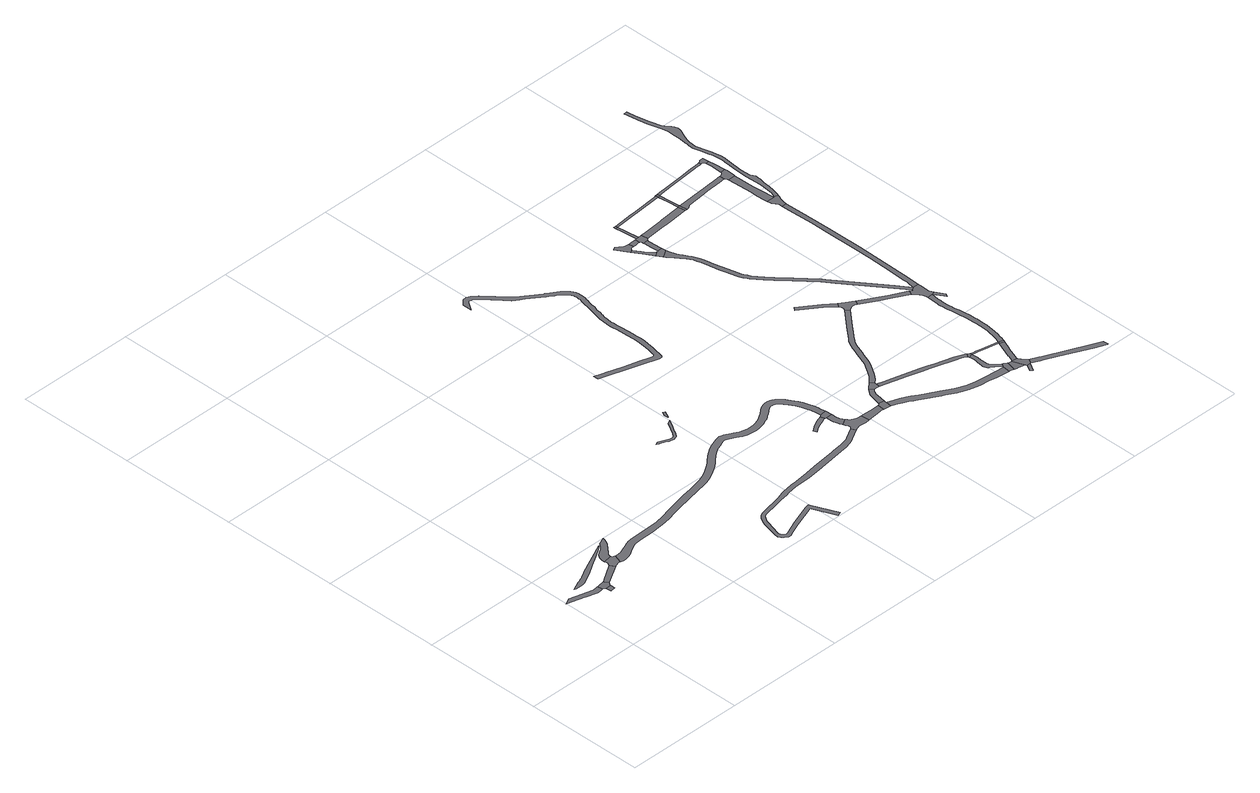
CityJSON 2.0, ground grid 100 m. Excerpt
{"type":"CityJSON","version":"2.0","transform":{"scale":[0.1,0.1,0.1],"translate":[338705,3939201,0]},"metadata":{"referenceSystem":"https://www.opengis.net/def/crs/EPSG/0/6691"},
"CityObjects":{
"road1":{"type":"Road","attributes":{"RoadStructureAttribute.sectionType":"1"},"geometry":[{"type":"MultiSurface","lod":"1","boundaries":[[[0,1,2,3,4,5,6,7,8,9,10,11,12]]]}]},
"road2":{"type":"Road","geometry":[{"type":"MultiSurface","lod":"1","boundaries":[[[13,14,15,16]]]}]},
"road3":{"type":"Road","geometry":[{"type":"MultiSurface","lod":"1","boundaries":[[[15,17,18,19,20,21,0,12,16]]]}]},
"road4":{"type":"Road","attributes":{"RoadStructureAttribute.sectionType":"1"},"geometry":[{"type":"MultiSurface","lod":"1","boundaries":[[[22,23,24,25,26,27,28,29,30,31,32,33,34,35,36,37,38,39,40,41,42,43,44,45,46,47,48,49]]]}]},
"road5":{"type":"Road","attributes":{"RoadStructureAttribute.sectionType":"1"},"geometry":[{"type":"MultiSurface","lod":"1","boundaries":[[[50,51,19,18,52,53]]]}]},
"road6":{"type":"Road","geometry":[{"type":"MultiSurface","lod":"1","boundaries":[[[54,55,50,53,56,57,58,59,60,61,62,63,64]]]}]},
"road7":{"type":"Road","attributes":{"RoadStructureAttribute.sectionType":"1"},"geometry":[{"type":"MultiSurface","lod":"1","boundaries":[[[63,65,66,67,68,69,70,71,72,73,74,75,76,77,78,79,80,81,82,83,84,85,86,87,88,89,64]]]}]},
"road8":{"type":"Road","attributes":{"RoadStructureAttribute.sectionType":"1"},"geometry":[{"type":"MultiSurface","lod":"1","boundaries":[[[90,91,92,93,94,95,96,97,98,99,100,101,102,103,104,105,106,107,108,109,110,111,112,113,114,115,116,117,118,119,120,121,122,123,124,125,126,127,128,129,130,131,132,133,134,135,136,137,138,139,140,141,142,143,144,145,146,147,148,149,150,151,152,153,154,155,156,157,158,159,160,60,59,161,162,163,164,165,166,167,168,169,170,171,172,173,174,175,176,177,178,179,180,181,182,183,184,185,186,187,188,189,190,191,192,193,194,195,196,197,198,199,200,201,202,203,204,205,206,207,208,209,210,211,212,213,214,215,216,217,218,219,220,221,222,223,224,225,226,227,228,229,230,231,232,233,234,235,236]]]}]},
"road9":{"type":"Road","attributes":{"RoadStructureAttribute.sectionType":"1"},"geometry":[{"type":"MultiSurface","lod":"1","boundaries":[[[237,238,239,240,241,242,243,244,245,246,247,248,249,250,251,252,253,254,255,256,257,258,259,260,261,262,263,264,265,266,267,268,269,270,271,272,273,274,275,276,277,278,279,280,281,282,283,284,285,286,287,288,289,290,291,292,293,294,295,296,297,298,299,300,301,302,303,304,305,306,307,308,309,310,311,312,313,314,315,316,317,318]]]}]},
"road10":{"type":"Road","attributes":{"RoadStructureAttribute.sectionType":"1"},"geometry":[{"type":"MultiSurface","lod":"1","boundaries":[[[319,320,321,322,323,324,325,326,327,328,329,330,331,332,333,334,335,336,337,338,339,340,341,342,343,344,345,346,347,348,349,350,351,352,353,354,355,356,357,358,359,360,361,362,363,364]]]}]},
"road11":{"type":"Road","attributes":{"RoadStructureAttribute.sectionType":"1"},"geometry":[{"type":"MultiSurface","lod":"1","boundaries":[[[365,366,367,368,369,370]]]}]},
"road12":{"type":"Road","attributes":{"RoadStructureAttribute.sectionType":"1"},"geometry":[{"type":"MultiSurface","lod":"1","boundaries":[[[371,372,373,374,375,376,377,378,379,380,381]]]}]},
"road13":{"type":"Road","attributes":{"RoadStructureAttribute.sectionType":"1"},"geometry":[{"type":"MultiSurface","lod":"1","boundaries":[[[382,383,384,385,386,387,388,389,390,391,392,393,394,395]]]}]},
"road14":{"type":"Road","geometry":[{"type":"MultiSurface","lod":"1","boundaries":[[[394,236,235,396,397,381,380,398,395]]]}]},
"road15":{"type":"Road","geometry":[{"type":"MultiSurface","lod":"1","boundaries":[[[317,399,400,401,402,403,404,405,406,407,408,409,388,387,410,411,412,413,414,318]]]}]},
"road16":{"type":"Road","attributes":{"RoadStructureAttribute.sectionType":"1"},"geometry":[{"type":"MultiSurface","lod":"1","boundaries":[[[415,416,417,418,419,420,421,422,423,424,425,426,427,428,429,430,431,432,433,434,435,436,437,438,439,440,441,442,443,444,445,446,447,448,449,450,451,452,453,454,455,456,457,458,459,460,461,462,463,464,465,466,467,468,469,470,471,472,473,474,475,476,477,478,479,480,481,482,483,484,485,486,487,488,489,490,491,492,493,494,495,496,497,498,499,500,501,502,503,504,505,506,507,508,509,510,511,512,513,514,515,516,517,518,519,520,521,522,523,524,525,526,527,528,529,530,531,532,533,534,535,536,537,538,539]]]}]},
"road17":{"type":"Road","attributes":{"RoadStructureAttribute.sectionType":"1"},"geometry":[{"type":"MultiSurface","lod":"1","boundaries":[[[540,541,542,404,403,543,544,545,546]]]}]},
"road18":{"type":"Road","geometry":[{"type":"MultiSurface","lod":"1","boundaries":[[[547,548,549,550,551,540,546,552,553]]]}]},
"road19":{"type":"Road","attributes":{"RoadStructureAttribute.sectionType":"1"},"geometry":[{"type":"MultiSurface","lod":"1","boundaries":[[[554,555,556,557,550,549,558,559,560,561,562,563,564]]]}]},
"road20":{"type":"Road","geometry":[{"type":"MultiSurface","lod":"1","boundaries":[[[565,566,567,568,569,564,563,570,571]]]}]},
"road21":{"type":"Road","attributes":{"RoadStructureAttribute.sectionType":"1"},"geometry":[{"type":"MultiSurface","lod":"1","boundaries":[[[572,573,574,575,576,577,578,579,580,581,582,583,584,585,586,587,588,547,553,589,590,591,592,593,594,595,596,597,598,599,600,601,602,603,604,605,606,607]]]}]},
"road22":{"type":"Road","attributes":{"RoadStructureAttribute.sectionType":"1"},"geometry":[{"type":"MultiSurface","lod":"1","boundaries":[[[608,609,610,611,612,613,614,615,616,617,618,619,620,621,622,623,624,625,626,627,628,629,565,571]]]}]},
"road23":{"type":"Road","attributes":{"RoadStructureAttribute.sectionType":"1"},"geometry":[{"type":"MultiSurface","lod":"1","boundaries":[[[630,631,632,633,634,635,636,637,638,639,640,641,642,643,644,645,646,647,648,649,650,651,652,653,654,655,656,657,658,659,660,661,662,663,664,665,666,667,668,669,670,671,672,673,567,566]]]}]},
"road24":{"type":"Road","geometry":[{"type":"MultiSurface","lod":"1","boundaries":[[[674,675,676,677,678,679,680,681,682,683,684,685,686,687]]]}]},
"road25":{"type":"Road","attributes":{"RoadStructureAttribute.sectionType":"1"},"geometry":[{"type":"MultiSurface","lod":"1","boundaries":[[[688,689,690,691,692,693,694,674,687]]]}]},
"road26":{"type":"Road","attributes":{"RoadStructureAttribute.sectionType":"1"},"geometry":[{"type":"MultiSurface","lod":"1","boundaries":[[[695,696,697,698,699,700,701]]]}]},
"road27":{"type":"Road","attributes":{"RoadStructureAttribute.sectionType":"1"},"geometry":[{"type":"MultiSurface","lod":"1","boundaries":[[[702,703,704,705,706,707,708,709,710,711,712,713,714,715,716,717,718,719,720,721,722,723,724,725,726,727,728,729,730]]]}]},
"road28":{"type":"Road","geometry":[{"type":"MultiSurface","lod":"1","boundaries":[[[731,732,619,618,733,730,729,734]]]}]},
"road29":{"type":"Road","attributes":{"RoadStructureAttribute.sectionType":"1"},"geometry":[{"type":"MultiSurface","lod":"1","boundaries":[[[606,735,736,737,738,739,716,715,740,741,742,743,607]]]}]},
"road30":{"type":"Road","attributes":{"RoadStructureAttribute.sectionType":"1"},"geometry":[{"type":"MultiSurface","lod":"1","boundaries":[[[729,728,744]]]}]},
"road31":{"type":"Road","geometry":[{"type":"MultiSurface","lod":"1","boundaries":[[[745,746,747,748,691,690,749,750]]]}]},
"road32":{"type":"Road","attributes":{"RoadStructureAttribute.sectionType":"1"},"geometry":[{"type":"MultiSurface","lod":"1","boundaries":[[[751,752,680,679,753,754,755]]]}]},
"road33":{"type":"Road","geometry":[{"type":"MultiSurface","lod":"1","boundaries":[[[756,757,758,759,760,761,762,737,736]]]}]},
"road34":{"type":"Road","attributes":{"RoadStructureAttribute.sectionType":"1"},"geometry":[{"type":"MultiSurface","lod":"1","boundaries":[[[763,764,765,746,745,766,767,768,769]]]}]},
"road35":{"type":"Road","geometry":[{"type":"MultiSurface","lod":"1","boundaries":[[[770,771,772,773,774,775]]]}]},
"road36":{"type":"Road","geometry":[{"type":"MultiSurface","lod":"1","boundaries":[[[776,777,778,751,755,779,780,763,769,781,782,783]]]}]},
"road37":{"type":"Road","geometry":[{"type":"MultiSurface","lod":"1","boundaries":[[[784,785,786,787,788,789,759,758,790,775,774,791,792]]]}]},
"road38":{"type":"Road","attributes":{"RoadStructureAttribute.sectionType":"1"},"geometry":[{"type":"MultiSurface","lod":"1","boundaries":[[[793,794,778,777,795,796,797]]]}]},
"road39":{"type":"Road","geometry":[{"type":"MultiSurface","lod":"1","boundaries":[[[798,695,701,799,800,801,652,651,802,803,804,805,806,807]]]}]},
"road40":{"type":"Road","attributes":{"RoadStructureAttribute.sectionType":"1"},"geometry":[{"type":"MultiSurface","lod":"1","boundaries":[[[808,809,810,811,812,813,814,815,816,734,744]]]}]},
"road41":{"type":"Road","geometry":[{"type":"MultiSurface","lod":"1","boundaries":[[[797,817,818,793]]]}]},
"road42":{"type":"Road","attributes":{"RoadStructureAttribute.sectionType":"1"},"geometry":[{"type":"MultiSurface","lod":"1","boundaries":[[[819,820,821,822,823,824,788,787,825,826,827,828,829,830,831,812]]]}]},
"road43":{"type":"Road","geometry":[{"type":"MultiSurface","lod":"1","boundaries":[[[831,832,813,812]]]}]},
"road44":{"type":"Road","attributes":{"RoadStructureAttribute.sectionType":"1"},"geometry":[{"type":"MultiSurface","lod":"1","boundaries":[[[749,833,834,835,836,837,838,839,840,841,842,843,844,845,846,847,848,849,850,851,852,853,854,855,856,857,858,859,860,861,862,863,864,865,866,867,868,869,870,871,872,873,874,875,876,877,878,879,880,881,882,883,884,885,886,887,750]]]}]},
"road45":{"type":"Road","attributes":{"RoadStructureAttribute.sectionType":"1"},"geometry":[{"type":"MultiSurface","lod":"1","boundaries":[[[806,888,889,890,891,892,893,894,807]]]}]},
"road46":{"type":"Road","attributes":{"RoadStructureAttribute.sectionType":"1"},"geometry":[{"type":"MultiSurface","lod":"1","boundaries":[[[783,895,896,897,898,899,900,901,902,776]]]}]},
"road47":{"type":"Road","geometry":[{"type":"MultiSurface","lod":"1","boundaries":[[[791,903,904,905,906,907,908,909,910,911,912,913,914,792]]]}]},
"road48":{"type":"Road","attributes":{"RoadStructureAttribute.sectionType":"1"},"geometry":[{"type":"MultiSurface","lod":"1","boundaries":[[[915,916,917,817,797,918,919,920,921,922]]]}]},
"road49":{"type":"Road","attributes":{"RoadStructureAttribute.sectionType":"1"},"geometry":[{"type":"MultiSurface","lod":"1","boundaries":[[[923,924,925,926,927,928,929,930,931,932,933,934,935,936,937,938,939,940,941,942,943,944,945,946,947,948,949,950,951,952,953,954,955,956,957,958,959,960,961,962,963,964,813,832]]]}]},
"road50":{"type":"Road","geometry":[{"type":"MultiSurface","lod":"1","boundaries":[[[965,966,967,968,944,943,969,970,971,972,861,860,973,892,891]]]}]},
"road51":{"type":"Road","geometry":[{"type":"MultiSurface","lod":"1","boundaries":[[[974,975,976,969,943]]]}]},
"road52":{"type":"Road","geometry":[{"type":"MultiSurface","lod":"1","boundaries":[[[977,978,899,898,979]]]}]},
"road53":{"type":"Road","attributes":{"RoadStructureAttribute.sectionType":"1"},"geometry":[{"type":"MultiSurface","lod":"1","boundaries":[[[980,981,922,982,978,977]]]}]},
"road54":{"type":"Road","geometry":[{"type":"MultiSurface","lod":"1","boundaries":[[[983,915,922,981,984,985]]]}]},
"road55":{"type":"Road","attributes":{"RoadStructureAttribute.sectionType":"1"},"geometry":[{"type":"MultiSurface","lod":"1","boundaries":[[[986,987,988,989,990,991,992,993,994,995,996,997,998,999,1000,1001,1002,1003,1004,861,972]]]}]},
"road56":{"type":"Road","attributes":{"RoadStructureAttribute.sectionType":"1"},"geometry":[{"type":"MultiSurface","lod":"1","boundaries":[[[1005,1006,1007,1008,1009,977,979,1010,1011,1012,1013,1014,1015,1016]]]}]},
"road57":{"type":"Road","attributes":{"RoadStructureAttribute.sectionType":"1"},"geometry":[{"type":"MultiSurface","lod":"1","boundaries":[[[1017,1018,1019,1020,1021,1022,1023,1024,1025,985,984,1026,1027,1028,1029,1030,1031,1032,1033,1034]]]}]},
"road58":{"type":"Road","geometry":[{"type":"MultiSurface","lod":"1","boundaries":[[[1035,1036,1037,994,993,1038,1039,1040,1041,1042,1043]]]}]},
"road59":{"type":"Road","attributes":{"RoadStructureAttribute.sectionType":"1"},"geometry":[{"type":"MultiSurface","lod":"1","boundaries":[[[1044,1045,1046,1047,1035,1043,1048,1049,1050,1051]]]}]},
"road60":{"type":"Road","geometry":[{"type":"MultiSurface","lod":"1","boundaries":[[[1052,1053,1054,1005,1016,1055,1044,1051,1056,1057,1058]]]}]},
"road61":{"type":"Road","attributes":{"RoadStructureAttribute.sectionType":"1"},"geometry":[{"type":"MultiSurface","lod":"1","boundaries":[[[1059,1060,1061,1062,1052,1058]]]}]},
"road62":{"type":"Road","geometry":[{"type":"MultiSurface","lod":"1","boundaries":[[[1063,1064,1034,1033,1065,1066,1061,1060,1067]]]}]},
"road63":{"type":"Road","attributes":{"RoadStructureAttribute.sectionType":"1"},"geometry":[{"type":"MultiSurface","lod":"1","boundaries":[[[1041,1068,1069,1070,1071,1072,1073,1074,1075,1076,1077,1078,1079,1080,1081,1082,1083,1084,1085,1086,1087,1088,1089,1090,1091,1092,1093,1094,1095,1096,1097,1098,1099,1100,1101,1102,1103,1104,1105,1106,1107,1108,1109,1110,1111,1112,1113,1114,1115,1116,1117,1118,1119,1120,1121,1122,1123,1124,1125,1126,1127,1128,1129,1130,1131,1132,1042]]]}]}
},
"vertices":[
[295,638,0],[291,637,0],[250,631,0],[181,651,0],[163,656,0],[56,686,0],[0,659,0],[154,616,0],[156,615,0],[242,587,0],[252,588,0],[290,594,0],[302,595,0],
[328,538,0],[369,545,0],[367,582,0],[322,579,0],
[366,592,0],[385,615,0],[364,649,0],[363,649,0],[314,641,0],
[617,945,0],[628,956,0],[630,958,0],[342,822,0],[336,818,0],[308,803,0],[291,794,0],[281,789,0],[277,786,0],[274,785,0],[249,774,0],[234,770,0],[232,769,0],[155,733,0],[170,729,0],[194,727,0],[220,726,0],[236,729,0],[243,731,0],[263,736,0],[292,749,0],[310,759,0],[355,783,0],[427,826,0],[443,836,0],[530,888,0],[597,931,0],[603,935,0],
[526,751,0],[388,664,0],[412,631,0],[550,710,0],
[533,800,0],[539,781,0],[560,716,0],[590,726,0],[604,728,0],[608,727,0],[629,796,0],[620,800,0],[610,807,0],[605,815,0],[533,802,0],
[604,826,0],[607,837,0],[612,846,0],[617,852,0],[626,862,0],[653,891,0],[684,930,0],[701,954,0],[710,979,0],[711,984,0],[715,999,0],[652,969,0],[651,966,0],[640,952,0],[633,942,0],[610,920,0],[591,908,0],[572,897,0],[558,887,0],[548,875,0],[540,861,0],[534,845,0],[532,831,0],[531,814,0],[532,808,0],
[2839,951,0],[2836,976,0],[2832,996,0],[2825,1019,0],[2824,1024,0],[2814,1056,0],[2803,1088,0],[2789,1119,0],[2762,1168,0],[2742,1202,0],[2723,1225,0],[2706,1242,0],[2693,1254,0],[2676,1263,0],[2659,1269,0],[2638,1273,0],[2613,1274,0],[2589,1269,0],[2565,1260,0],[2535,1239,0],[2501,1211,0],[2477,1195,0],[2462,1185,0],[2429,1172,0],[2399,1161,0],[2372,1155,0],[2347,1153,0],[2320,1154,0],[2284,1161,0],[2255,1170,0],[2217,1190,0],[2186,1207,0],[2166,1217,0],[2148,1224,0],[2130,1230,0],[2115,1233,0],[2102,1233,0],[2089,1231,0],[2073,1226,0],[2049,1217,0],[2024,1208,0],[1990,1194,0],[1966,1181,0],[1932,1159,0],[1903,1137,0],[1894,1130,0],[1864,1105,0],[1843,1086,0],[1817,1066,0],[1789,1044,0],[1744,1018,0],[1705,999,0],[1664,984,0],[1629,975,0],[1581,965,0],[1547,958,0],[1457,940,0],[1326,912,0],[1260,896,0],[1189,878,0],[1114,865,0],[1002,857,0],[893,855,0],[841,850,0],[813,846,0],[792,840,0],[763,830,0],[721,811,0],[689,800,0],[663,796,0],[644,795,0],[631,720,0],[654,718,0],[673,720,0],[692,725,0],[717,735,0],[746,752,0],[794,779,0],[828,792,0],[848,796,0],[873,798,0],[896,800,0],[1004,802,0],[1121,811,0],[1200,824,0],[1273,842,0],[1338,858,0],[1468,886,0],[1558,904,0],[1581,909,0],[1641,921,0],[1681,931,0],[1727,948,0],[1771,970,0],[1818,998,0],[1851,1019,0],[1878,1041,0],[1899,1060,0],[1939,1095,0],[1963,1114,0],[1994,1133,0],[2014,1144,0],[2044,1157,0],[2068,1166,0],[2090,1174,0],[2101,1177,0],[2106,1178,0],[2110,1178,0],[2116,1177,0],[2129,1172,0],[2144,1167,0],[2162,1158,0],[2191,1142,0],[2234,1119,0],[2270,1107,0],[2314,1099,0],[2349,1098,0],[2380,1100,0],[2414,1108,0],[2431,1114,0],[2449,1120,0],[2462,1126,0],[2488,1136,0],[2533,1167,0],[2534,1167,0],[2568,1195,0],[2591,1211,0],[2604,1216,0],[2618,1219,0],[2633,1218,0],[2644,1216,0],[2654,1213,0],[2661,1209,0],[2668,1202,0],[2682,1188,0],[2696,1170,0],[2714,1141,0],[2740,1095,0],[2752,1068,0],[2756,1054,0],[2760,1042,0],[2771,1009,0],[2778,983,0],[2782,966,0],[2785,943,0],[2791,903,0],[2845,909,0],
[2729,586,0],[2721,581,0],[2708,575,0],[2683,567,0],[2650,560,0],[2558,549,0],[2548,548,0],[2546,547,0],[2338,520,0],[2215,503,0],[2165,496,0],[2128,491,0],[2077,487,0],[1995,475,0],[1952,464,0],[1943,461,0],[1893,445,0],[1840,432,0],[1800,425,0],[1746,413,0],[1700,403,0],[1674,387,0],[1656,368,0],[1646,351,0],[1634,328,0],[1623,296,0],[1614,263,0],[1609,246,0],[1590,173,0],[1587,140,0],[1600,116,0],[1613,99,0],[1638,82,0],[1666,84,0],[1680,90,0],[1764,125,0],[1805,142,0],[1962,198,0],[1971,201,0],[1978,200,0],[1982,194,0],[2061,9,0],[2092,22,0],[2001,240,0],[1999,242,0],[1996,243,0],[1970,237,0],[1959,233,0],[1792,174,0],[1667,121,0],[1659,118,0],[1648,117,0],[1636,125,0],[1628,135,0],[1620,150,0],[1619,165,0],[1638,238,0],[1652,287,0],[1662,316,0],[1672,337,0],[1681,350,0],[1693,364,0],[1711,374,0],[1753,384,0],[1806,395,0],[1845,402,0],[1898,413,0],[1946,422,0],[1961,425,0],[2003,436,0],[2081,447,0],[2130,451,0],[2176,452,0],[2223,454,0],[2336,466,0],[2560,499,0],[2657,515,0],[2693,526,0],[2723,536,0],[2752,551,0],[2844,603,0],[2825,638,0],
[1973,1559,0],[2003,1611,0],[1971,1596,0],[1971,1595,0],[1956,1569,0],[1939,1539,0],[1930,1525,0],[1911,1493,0],[1908,1487,0],[1904,1483,0],[1901,1479,0],[1895,1469,0],[1887,1464,0],[1881,1461,0],[1873,1457,0],[1870,1457,0],[1862,1458,0],[1847,1462,0],[1838,1466,0],[1826,1471,0],[1817,1476,0],[1813,1478,0],[1811,1479,0],[1769,1495,0],[1764,1497,0],[1740,1486,0],[1761,1477,0],[1788,1467,0],[1794,1464,0],[1804,1460,0],[1818,1453,0],[1830,1448,0],[1840,1444,0],[1858,1438,0],[1872,1437,0],[1877,1437,0],[1889,1443,0],[1898,1446,0],[1909,1455,0],[1917,1467,0],[1923,1474,0],[1924,1476,0],[1932,1489,0],[1941,1505,0],[1947,1515,0],[1972,1557,0],
[2050,1702,0],[2032,1710,0],[2020,1687,0],[2017,1680,0],[2019,1640,0],[2023,1646,0],
[2749,881,0],[2719,870,0],[2675,844,0],[2624,812,0],[2633,781,0],[2660,800,0],[2699,819,0],[2739,836,0],[2768,847,0],[2784,851,0],[2772,888,0],
[2794,821,0],[2796,806,0],[2799,779,0],[2805,752,0],[2812,733,0],[2819,714,0],[2871,745,0],[2868,750,0],[2864,759,0],[2857,771,0],[2853,788,0],[2851,810,0],[2849,849,0],[2794,846,0],
[2787,896,0],[2782,892,0],[2789,851,0],
[2868,613,0],[2883,616,0],[2907,616,0],[2953,614,0],[2987,616,0],[2982,688,0],[2950,693,0],[2924,701,0],[2907,708,0],[2892,718,0],[2882,731,0],[2830,692,0],[2837,672,0],[2840,663,0],[2840,654,0],[2835,647,0],
[2227,3389,0],[2076,3563,0],[2031,3598,0],[2001,3611,0],[1968,3609,0],[1965,3608,0],[1944,3587,0],[1925,3566,0],[1922,3561,0],[1926,3489,0],[1931,3499,0],[1958,3543,0],[1972,3559,0],[1983,3569,0],[1994,3570,0],[2004,3566,0],[2010,3563,0],[2048,3534,0],[2160,3406,0],[2200,3359,0],[2245,3328,0],[2279,3304,0],[2397,3219,0],[2399,3217,0],[2433,3197,0],[2451,3184,0],[2472,3173,0],[2490,3158,0],[2505,3145,0],[2516,3133,0],[2528,3118,0],[2537,3104,0],[2542,3094,0],[2545,3080,0],[2546,3058,0],[2546,3040,0],[2545,3027,0],[2537,2999,0],[2526,2957,0],[2522,2935,0],[2519,2923,0],[2515,2905,0],[2506,2872,0],[2497,2831,0],[2490,2800,0],[2490,2799,0],[2484,2774,0],[2479,2735,0],[2476,2697,0],[2476,2664,0],[2478,2634,0],[2482,2597,0],[2485,2539,0],[2485,2495,0],[2487,2455,0],[2488,2418,0],[2486,2381,0],[2482,2337,0],[2473,2288,0],[2463,2243,0],[2461,2231,0],[2459,2220,0],[2455,2212,0],[2451,2208,0],[2447,2206,0],[2443,2205,0],[2434,2206,0],[2336,2237,0],[2208,2273,0],[2076,2314,0],[2055,2320,0],[1984,2342,0],[1986,2300,0],[2045,2282,0],[2066,2275,0],[2197,2235,0],[2324,2199,0],[2452,2157,0],[2462,2155,0],[2475,2157,0],[2482,2162,0],[2488,2169,0],[2492,2184,0],[2498,2211,0],[2500,2223,0],[2503,2235,0],[2512,2280,0],[2521,2331,0],[2526,2378,0],[2528,2418,0],[2527,2457,0],[2525,2497,0],[2525,2540,0],[2522,2599,0],[2518,2637,0],[2516,2665,0],[2516,2696,0],[2519,2731,0],[2523,2767,0],[2529,2790,0],[2530,2794,0],[2537,2823,0],[2545,2862,0],[2554,2895,0],[2562,2934,0],[2565,2948,0],[2576,2988,0],[2577,2992,0],[2584,3019,0],[2587,3037,0],[2586,3060,0],[2584,3087,0],[2580,3107,0],[2572,3124,0],[2560,3142,0],[2546,3159,0],[2533,3173,0],[2516,3189,0],[2496,3205,0],[2474,3219,0],[2452,3232,0],[2419,3252,0],[2417,3253,0],[2302,3336,0],[2248,3375,0],
[3151,689,0],[3075,687,0],[3031,688,0],[3039,621,0],[3082,628,0],[3139,632,0],[3145,631,0],
[3217,674,0],[3213,682,0],[3216,695,0],[3169,703,0],[3163,693,0],[3173,628,0],[3206,621,0],
[3206,828,0],[3204,826,0],[3195,805,0],[3190,781,0],[3230,774,0],[3233,793,0],[3240,808,0],[3241,810,0],[3248,822,0],[3260,835,0],[3233,865,0],
[3318,873,0],[3317,886,0],[3290,914,0],[3286,911,0],[3251,882,0],[3294,839,0],[3308,835,0],
[4077,371,0],[4067,371,0],[4012,373,0],[4003,374,0],[3911,383,0],[3890,385,0],[3837,390,0],[3798,397,0],[3748,412,0],[3666,444,0],[3592,484,0],[3572,495,0],[3440,570,0],[3390,598,0],[3357,617,0],[3315,637,0],[3278,653,0],[3257,602,0],[3292,587,0],[3331,568,0],[3363,550,0],[3376,543,0],[3412,522,0],[3542,449,0],[3565,436,0],[3643,394,0],[3665,385,0],[3730,360,0],[3752,354,0],[3785,347,0],[3816,340,0],[3903,330,0],[3956,322,0],[4002,316,0],[4071,307,0],[4079,371,0],
[3366,820,0],[3430,804,0],[3529,777,0],[3644,744,0],[3707,724,0],[3753,709,0],[3907,664,0],[3936,654,0],[3961,644,0],[3980,634,0],[3985,630,0],[4006,659,0],[4000,664,0],[3975,676,0],[3948,687,0],[3918,698,0],[3763,743,0],[3724,755,0],[3654,777,0],[3539,810,0],[3440,836,0],[3376,854,0],
[3344,911,0],[3372,940,0],[3394,972,0],[3420,1012,0],[3436,1038,0],[3456,1072,0],[3471,1106,0],[3481,1136,0],[3492,1166,0],[3501,1189,0],[3504,1197,0],[3515,1226,0],[3525,1257,0],[3537,1284,0],[3544,1299,0],[3553,1316,0],[3564,1330,0],[3574,1343,0],[3597,1370,0],[3625,1403,0],[3671,1456,0],[3787,1592,0],[3758,1615,0],[3640,1482,0],[3567,1396,0],[3544,1369,0],[3532,1355,0],[3520,1338,0],[3508,1317,0],[3500,1300,0],[3488,1272,0],[3477,1239,0],[3469,1220,0],[3463,1203,0],[3453,1174,0],[3443,1149,0],[3434,1120,0],[3421,1090,0],[3402,1059,0],[3386,1034,0],[3361,994,0],[3341,966,0],[3317,940,0],[3316,939,0],
[3198,3162,0],[3198,3167,0],[3200,3167,0],[3205,3174,0],[3212,3179,0],[3241,3183,0],[3235,3228,0],[3208,3231,0],[3185,3238,0],[3165,3251,0],[3149,3264,0],[3139,3271,0],[3114,3255,0],[3178,3151,0],
[3209,3104,0],[3239,3059,0],[3273,3002,0],[3310,3025,0],[3285,3043,0],[3245,3091,0],[3233,3110,0],
[3781,1709,0],[3696,1776,0],[3565,1873,0],[3536,1895,0],[3513,1866,0],[3675,1748,0],[3758,1679,0],
[3995,606,0],[3997,586,0],[3996,562,0],[3992,538,0],[3986,494,0],[3985,480,0],[3986,468,0],[3991,454,0],[3999,442,0],[4008,434,0],[4037,413,0],[4070,389,0],[4079,382,0],[4081,379,0],[4101,403,0],[4058,437,0],[4036,455,0],[4031,460,0],[4028,470,0],[4026,483,0],[4027,531,0],[4028,532,0],[4028,550,0],[4030,576,0],[4027,611,0],[4026,620,0],[4023,629,0],[4022,628,0],[3992,617,0],
[4016,647,0],[4012,653,0],[3987,628,0],[4026,645,0],
[4087,305,0],[4116,299,0],[4134,381,0],[4133,382,0],[4108,398,0],[4082,377,0],[4082,375,0],[4082,373,0],[4081,372,0],
[4023,630,0],
[3363,3030,0],[3327,3027,0],[3325,3024,0],[3320,3023,0],[3303,2954,0],[3366,2992,0],
[3301,3230,0],[3249,3228,0],[3259,3185,0],[3291,3189,0],[3303,3188,0],
[4137,294,0],[4150,291,0],[4203,276,0],[4165,373,0],[4160,373,0],[4155,374,0],[4145,376,0],
[3316,3161,0],[3316,3155,0],[3322,3082,0],[3361,3050,0],[3359,3081,0],[3356,3153,0],[3357,3164,0],
[4209,260,0],[4179,212,0],[4196,194,0],[4240,265,0],[4241,266,0],[4211,266,0],
[3368,3236,0],[3337,3233,0],[3316,3231,0],[3312,3186,0],[3314,3185,0],[3362,3170,0],[3367,3173,0],[3374,3177,0],
[4247,326,0],[4230,347,0],[4222,358,0],[4217,370,0],[4172,377,0],[4169,374,0],[4209,272,0],[4245,266,0],[4263,305,0],
[3298,3416,0],[3304,3358,0],[3326,3354,0],[3324,3360,0],[3319,3418,0],
[3830,1676,0],[3766,1664,0],[3771,1648,0],[3768,1630,0],[3804,1604,0],[3823,1611,0],[3836,1613,0],[3853,1611,0],[3870,1606,0],[3890,1641,0],
[4050,625,0],[4083,618,0],[4116,611,0],[4246,584,0],[4253,583,0],[4258,597,0],[4119,626,0],[4076,634,0],[4053,639,0],
[3315,3437,0],[3296,3436,0],
[4229,524,0],[4209,475,0],[4195,437,0],[4194,434,0],[4184,404,0],[4174,382,0],[4218,382,0],[4221,391,0],[4226,404,0],[4232,421,0],[4246,461,0],[4266,509,0],[4290,568,0],
[4296,583,0],
[3313,2937,0],[3334,2908,0],[3349,2890,0],[3362,2874,0],[3374,2859,0],[3381,2849,0],[3401,2820,0],[3415,2798,0],[3425,2776,0],[3433,2750,0],[3441,2718,0],[3452,2669,0],[3456,2651,0],[3473,2571,0],[3484,2525,0],[3507,2437,0],[3514,2414,0],[3526,2386,0],[3535,2371,0],[3549,2346,0],[3609,2266,0],[3654,2211,0],[3743,2113,0],[3874,1962,0],[3916,1906,0],[3935,1880,0],[4180,1545,0],[4257,1442,0],[4283,1461,0],[4209,1567,0],[3964,1901,0],[3917,1965,0],[3903,1985,0],[3770,2137,0],[3681,2234,0],[3637,2289,0],[3580,2365,0],[3567,2388,0],[3558,2402,0],[3548,2427,0],[3541,2447,0],[3519,2533,0],[3509,2579,0],[3494,2645,0],[3487,2676,0],[3477,2726,0],[3468,2760,0],[3459,2789,0],[3447,2815,0],[3431,2840,0],[3412,2870,0],[3399,2896,0],[3391,2915,0],[3382,2937,0],[3374,2960,0],
[3908,1583,0],[4000,1528,0],[4078,1486,0],[4216,1413,0],[4235,1450,0],[4097,1521,0],[3909,1630,0],
[3550,3194,0],[3577,3197,0],[3621,3201,0],[3785,3215,0],[3780,3277,0],[3593,3258,0],[3576,3256,0],[3421,3241,0],
[4310,237,0],[4332,227,0],[4431,183,0],[4685,71,0],[4761,37,0],[4775,31,0],[4782,31,0],[4779,76,0],[4708,108,0],[4358,263,0],[4357,263,0],[4336,272,0],
[3760,3477,0],[3538,3457,0],[3488,3453,0],[3322,3419,0],[3499,3434,0],[3540,3438,0],[3752,3456,0],[3762,3457,0],
[4310,620,0],[4310,623,0],[4324,672,0],[4329,701,0],[4334,735,0],[4338,790,0],[4339,824,0],[4340,856,0],[4340,886,0],[4339,910,0],[4337,956,0],[4331,1013,0],[4325,1049,0],[4319,1085,0],[4315,1116,0],[4312,1141,0],[4309,1192,0],[4311,1219,0],[4313,1246,0],[4317,1284,0],[4320,1307,0],[4274,1305,0],[4274,1296,0],[4273,1252,0],[4270,1205,0],[4269,1193,0],[4272,1142,0],[4272,1137,0],[4275,1111,0],[4280,1079,0],[4286,1043,0],[4291,1008,0],[4297,953,0],[4299,908,0],[4300,885,0],[4300,857,0],[4299,824,0],[4298,791,0],[4294,739,0],[4290,707,0],[4285,680,0],[4272,632,0],
[4239,1391,0],[4256,1367,0],[4268,1346,0],[4273,1324,0],[4348,1324,0],[4330,1355,0],[4335,1441,0],[4335,1460,0],[4260,1437,0],
[4364,1236,0],[4376,1217,0],[4393,1246,0],
[3799,3282,0],[3779,3280,0],[3805,3216,0],
[3791,3371,0],[3783,3459,0],[3771,3369,0],
[3760,3484,0],[3783,3465,0],[3780,3485,0],
[4338,1559,0],[4344,1768,0],[4350,2053,0],[4350,2258,0],[4349,2356,0],[4346,2474,0],[4342,2655,0],[4338,2766,0],[4298,2765,0],[4302,2654,0],[4306,2484,0],[4309,2355,0],[4310,2054,0],[4307,1912,0],[4304,1769,0],[4303,1712,0],[4298,1561,0],[4297,1532,0],[4296,1522,0],
[4232,3315,0],[4163,3309,0],[4147,3308,0],[4057,3301,0],[4022,3298,0],[3825,3218,0],[3846,3237,0],[4017,3256,0],[4060,3261,0],[4150,3267,0],[4188,3269,0],[4236,3274,0],
[4232,3528,0],[4204,3525,0],[4154,3521,0],[4131,3518,0],[4126,3518,0],[4125,3518,0],[4045,3511,0],[3913,3499,0],[3810,3488,0],[3915,3479,0],[4047,3492,0],[4110,3497,0],[4126,3498,0],[4156,3501,0],[4206,3505,0],[4226,3507,0],[4242,3509,0],[4240,3529,0],
[4263,2877,0],[4268,2840,0],[4297,2795,0],[4343,2800,0],[4352,2830,0],[4364,2861,0],[4368,2872,0],[4338,2884,0],[4330,2876,0],
[4252,3245,0],[4258,3036,0],[4259,2965,0],[4261,2914,0],[4328,2913,0],[4325,2974,0],[4317,3072,0],[4312,3247,0],
[4277,3342,0],[4269,3330,0],[4250,3317,0],[4245,3263,0],[4312,3258,0],[4317,3326,0],[4315,3345,0],
[4308,3446,0],[4303,3493,0],[4274,3491,0],[4278,3443,0],
[4266,3544,0],[4255,3535,0],[4249,3509,0],[4266,3505,0],[4299,3546,0],
[4375,2890,0],[4381,2910,0],[4381,2913,0],[4388,2942,0],[4394,2989,0],[4399,3048,0],[4406,3063,0],[4412,3094,0],[4412,3097,0],[4413,3139,0],[4392,3179,0],[4391,3266,0],[4405,3410,0],[4408,3441,0],[4406,3481,0],[4400,3516,0],[4395,3552,0],[4381,3600,0],[4361,3676,0],[4362,3708,0],[4362,3709,0],[4365,3744,0],[4368,3761,0],[4371,3776,0],[4389,3821,0],[4418,3881,0],[4422,3901,0],[4423,3918,0],[4413,3942,0],[4401,3958,0],[4370,3999,0],[4364,4010,0],[4334,4107,0],[4312,4224,0],[4302,4298,0],[4275,4295,0],[4283,4219,0],[4290,4180,0],[4305,4100,0],[4336,3998,0],[4342,3964,0],[4346,3935,0],[4347,3905,0],[4346,3873,0],[4345,3830,0],[4342,3785,0],[4337,3759,0],[4336,3748,0],[4334,3732,0],[4332,3711,0],[4331,3674,0],[4350,3602,0],[4360,3554,0],[4371,3518,0],[4379,3472,0],[4380,3438,0],[4377,3408,0],[4365,3264,0],[4364,3178,0],[4369,3051,0],[4364,2992,0],[4358,2947,0],[4352,2918,0],[4350,2913,0],[4347,2901,0]
]}
